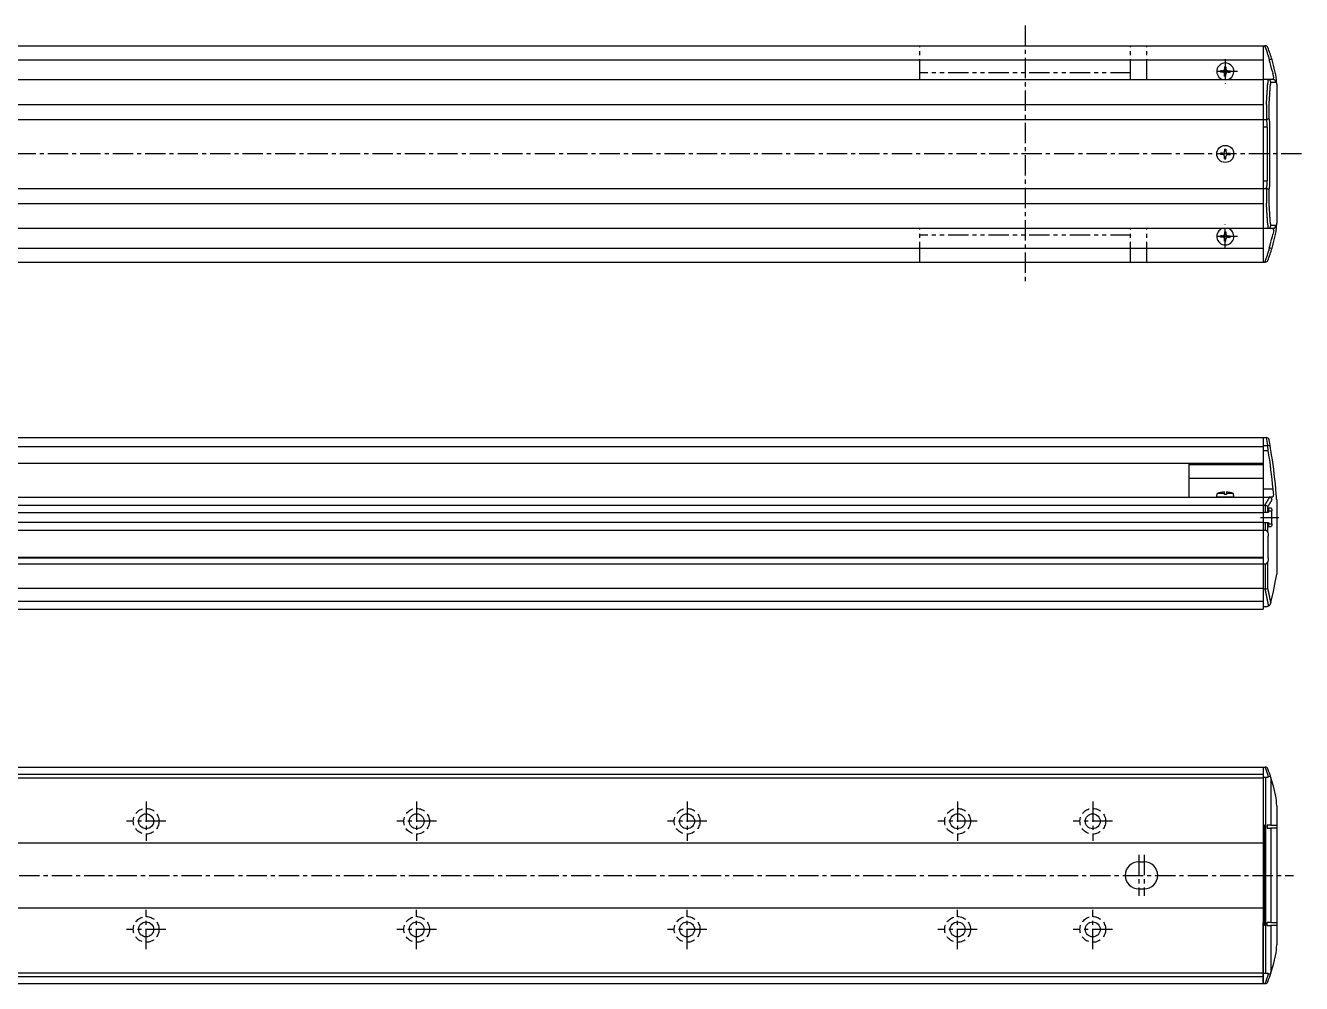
# Model space of a CAD drawing. Extents: x -241 to 703, y 92 to 503.
# Drawn here: x 230.8 to 702.6, y 148.9 to 503.1 of the extents above; entities that cross this region are included whole.
import ezdxf

# ---------------------------------------------------------------- set-up
doc = ezdxf.new("R2010")
doc.units = 0
for name, pattern in [('CENTER', [12, 7.5, -1.5, 1.5, -1.5]), ('CONTINOUS', [0]), ('DASHED', [4.5, 3, -1.5]), ('PHANTOM', [15, 7.5, -1.5, 1.5, -1.5, 1.5, -1.5])]:
    doc.linetypes.add(name, pattern=pattern)
doc.layers.get('0').update_dxf_attribs({"linetype": 'CONTINUOUS'})
doc.layers.add('CENTER', color=1, linetype='CENTER')

# ---------------------------------------------------------------- blocks, each defined once
blk = doc.blocks.new('DTL0004')
at = {"color": 0, "linetype": 'CONTINUOUS'}
for p, q in [((-3.15, 0), (-3.04, 1.3)), ((3.15, 0), (-3.15, 0)), ((-0.4, 1.3), (-3.04, 1.3)), ((-0.4, 1.89), (-0.4, 0.9)), ((0.4, 0.9), (-0.4, 0.9)), ((0.4, 1.89), (0.4, 0.9)), ((3.04, 1.3), (0.4, 1.3)), ((3.15, 0), (3.04, 1.3))]:
    blk.add_line(p, q, dxfattribs=at)
for start, end in [(92.8723, 112.3565), (67.6435, 87.1277)]:
    blk.add_arc((0, -6.08), 7.98, start, end, dxfattribs=at)
at = {"color": 0}
blk.add_point((0, 0), dxfattribs=at)
blk.add_point((0, 0), dxfattribs=at)

msp = doc.modelspace()

# ---------------------------------------------------------------- linework, layer by layer
at = {"color": 7, "linetype": 'CONTINOUS'}
for p, q in [((-67.56, 495.65), (688.44, 495.65)), ((688.44, 495.65), (688.44, 415.65)), ((688.44, 495.65), (689.03, 495.65)), ((689.22, 495.65), (689.03, 495.65)), ((189.44, 490.45), (688.44, 490.45)), ((672.69, 486.4), (672.69, 485.9)), ((673.44, 486.4), (672.69, 486.4)), ((674.19, 487.9), (674.19, 487.15)), ((674.19, 487.9), (674.69, 487.9)), ((674.69, 487.9), (674.69, 487.15)), ((675.44, 486.4), (676.19, 486.4)), ((676.19, 486.4), (676.19, 485.9)), ((690.83, 490.47), (690.69, 490.45)), ((691.83, 486.15), (692.04, 485.42)), ((693.02, 485.37), (692.81, 486.37)), ((-67.56, 483.15), (688.44, 483.15)), ((189.44, 483.15), (688.44, 483.15)), ((673.44, 485.9), (672.69, 485.9)), ((674.19, 484.4), (674.19, 485.15)), ((674.19, 484.4), (674.69, 484.4)), ((674.69, 484.4), (674.69, 485.15)), ((675.44, 485.9), (676.19, 485.9)), ((692.11, 483.15), (688.44, 483.15)), ((691.28, 482.15), (693.11, 482.15)), ((693.35, 483.26), (693.34, 483.28)), ((693.44, 481.3), (693.44, 430)), ((-67.56, 473.92), (688.44, 473.92)), ((689.62, 473.9), (689.63, 473.9)), ((689.63, 473.9), (689.63, 468.4)), ((690.62, 468.99), (690.62, 473.72)), ((-67.56, 468.38), (688.44, 468.38)), ((688.44, 468.4), (689.52, 468.4)), ((689.63, 468.4), (689.52, 468.4)), ((688.44, 465.65), (689.96, 465.65)), ((689.96, 465.65), (689.96, 445.65)), ((690.94, 445.65), (690.94, 465.65)), ((672.69, 455.9), (672.69, 455.4)), ((673.44, 455.9), (672.69, 455.9)), ((673.44, 455.4), (672.69, 455.4)), ((674.19, 457.4), (674.19, 456.65)), ((674.19, 457.4), (674.69, 457.4)), ((674.19, 453.9), (674.19, 454.65)), ((674.19, 453.9), (674.69, 453.9)), ((674.69, 457.4), (674.69, 456.65)), ((674.69, 453.9), (674.69, 454.65)), ((675.44, 455.9), (676.19, 455.9)), ((675.44, 455.4), (676.19, 455.4)), ((676.19, 455.9), (676.19, 455.4)), ((688.44, 445.65), (689.96, 445.65)), ((-67.56, 442.92), (688.44, 442.92)), ((688.44, 442.9), (689.52, 442.9)), ((689.52, 442.9), (689.63, 442.89)), ((689.63, 442.89), (689.63, 437.4)), ((690.62, 437.57), (690.62, 442.31)), ((-67.56, 437.38), (688.44, 437.38)), ((689.63, 437.4), (689.62, 437.4)), ((-67.56, 428.15), (688.44, 428.15)), ((189.44, 428.15), (688.44, 428.15)), ((672.69, 425.4), (672.69, 424.9)), ((673.44, 425.4), (672.69, 425.4)), ((673.44, 424.9), (672.69, 424.9)), ((674.19, 426.9), (674.19, 426.15)), ((674.19, 426.9), (674.69, 426.9)), ((674.69, 426.9), (674.69, 426.15)), ((675.44, 425.4), (676.19, 425.4)), ((675.44, 424.9), (676.19, 424.9)), ((676.19, 425.4), (676.19, 424.9)), ((688.44, 428.15), (692.11, 428.15)), ((693.11, 429.15), (691.28, 429.15)), ((691.83, 425.15), (692.04, 425.88)), ((692.81, 424.93), (693.02, 425.92)), ((693.34, 428.02), (693.35, 428.03)), ((189.44, 420.85), (688.44, 420.85)), ((674.19, 423.4), (674.19, 424.15)), ((674.19, 423.4), (674.69, 423.4)), ((674.69, 423.4), (674.69, 424.15)), ((690.83, 420.83), (690.69, 420.84)), ((-67.56, 415.65), (688.44, 415.65)), ((688.44, 415.65), (689.03, 415.65)), ((689.03, 415.65), (689.22, 415.65)), ((189.44, 350.76), (688.44, 350.76)), ((688.44, 350.76), (688.44, 288.26)), ((688.44, 350.76), (688.44, 341.26)), ((688.44, 350.76), (689.62, 350.76)), ((688.44, 350.76), (688.44, 341.26)), ((689.63, 350.76), (689.62, 350.76)), ((189.44, 347.4), (688.44, 347.4)), ((688.44, 347.87), (690.14, 347.87)), ((688.44, 345.99), (690.29, 345.99)), ((189.44, 341.26), (688.44, 341.26)), ((660.94, 341.26), (660.94, 328.76)), ((660.94, 340.79), (688.44, 340.79)), ((660.94, 335.8), (688.44, 335.8)), ((688.44, 331.76), (692.11, 331.76)), ((-67.56, 328.76), (688.44, 328.76)), ((-67.56, 325.76), (688.44, 325.76)), ((688.44, 328.76), (690.69, 328.76)), ((688.44, 328.76), (688.44, 287.26)), ((688.44, 325.76), (689.03, 325.76)), ((689.03, 325.76), (689.22, 325.74)), ((689.22, 325.74), (689.22, 323.16)), ((691.83, 328.76), (690.69, 328.76)), ((690.69, 328.76), (690.83, 328.75)), ((692.04, 328.85), (691.83, 328.76)), ((693.34, 329.08), (693.35, 329.06)), ((693.44, 327.76), (693.44, 300.26)), ((-67.56, 323.01), (688.44, 323.01)), ((688.44, 323.16), (690.41, 323.16)), ((690.16, 323.16), (690.16, 325.18)), ((691.36, 324.61), (690.41, 324.61)), ((690.41, 324.61), (690.41, 323.16)), ((690.41, 323.61), (691.67, 323.61)), ((691.67, 318.91), (691.67, 323.61)), ((-67.56, 319.51), (688.44, 319.51)), ((-67.56, 316.49), (688.44, 316.49)), ((688.44, 319.36), (690.41, 319.36)), ((688.44, 316.49), (689.22, 316.49)), ((689.22, 319.36), (689.22, 316.49)), ((690.16, 315.69), (690.16, 319.36)), ((690.41, 319.36), (690.41, 317.91)), ((690.41, 318.91), (691.67, 318.91)), ((690.41, 317.91), (691.36, 317.91)), ((690.3, 306.26), (690.3, 314.26)), ((-67.56, 306.56), (688.44, 306.56)), ((-67.56, 306.26), (688.44, 306.26)), ((-67.56, 304.02), (688.44, 304.02)), ((688.44, 304.02), (689.22, 304.02)), ((689.22, 304.02), (689.22, 294.76)), ((690.16, 295.03), (690.16, 304.82)), ((-67.56, 295.03), (688.44, 295.03)), ((688.44, 294.76), (689.17, 294.76)), ((689.22, 294.76), (689.17, 294.76)), ((-67.56, 290.26), (688.44, 290.26)), ((688.44, 288.26), (689.39, 288.26)), ((691.33, 289.79), (691.29, 289.65)), ((-67.56, 287.26), (688.44, 287.26)), ((-67.56, 228.86), (688.44, 228.86)), ((688.44, 228.86), (688.44, 148.86)), ((688.44, 228.86), (688.44, 206.42)), ((688.44, 228.86), (689.17, 228.86)), ((689.17, 228.86), (689.22, 228.86)), ((-67.56, 226.27), (688.44, 226.27)), ((-67.56, 224.86), (688.44, 224.86)), ((688.44, 225.11), (689.39, 225.11)), ((689.39, 152.62), (689.39, 225.11)), ((691.29, 225.07), (691.33, 224.95)), ((691.33, 224.95), (691.33, 207.36)), ((693.44, 214.52), (693.44, 163.21)), ((688.89, 207.36), (688.44, 207.36)), ((688.44, 206.42), (688.89, 206.41)), ((688.89, 207.36), (688.89, 170.36)), ((691.33, 207.36), (689.94, 207.36)), ((689.94, 207.36), (689.94, 206.36)), ((689.94, 206.36), (691.33, 206.36)), ((691.33, 207.36), (693.27, 207.36)), ((691.33, 206.36), (691.33, 171.36)), ((693.27, 206.36), (691.33, 206.36)), ((693.27, 207.36), (693.44, 207.31)), ((693.44, 206.3), (693.27, 206.36)), ((-67.56, 200.86), (688.44, 200.86)), ((642.44, 193.86), (644.44, 193.86)), ((642.44, 183.86), (644.44, 183.86)), ((-67.56, 176.86), (688.44, 176.86)), ((688.89, 171.32), (688.44, 171.31)), ((688.44, 148.86), (688.44, 171.31)), ((688.89, 170.36), (688.44, 170.36)), ((691.33, 171.36), (689.94, 171.36)), ((689.94, 170.36), (689.94, 171.36)), ((689.94, 170.36), (691.33, 170.36)), ((691.33, 171.36), (693.27, 171.36)), ((691.33, 170.36), (691.33, 152.78)), ((693.27, 170.36), (691.33, 170.36)), ((693.27, 171.36), (693.44, 171.43)), ((693.44, 170.42), (693.27, 170.36)), ((-67.56, 152.86), (688.44, 152.86)), ((-67.56, 151.46), (688.44, 151.46)), ((688.44, 152.62), (689.39, 152.62)), ((691.33, 152.78), (691.29, 152.66)), ((-67.56, 148.86), (688.44, 148.86)), ((688.44, 148.86), (689.17, 148.86)), ((689.22, 148.86), (689.17, 148.86))]:
    msp.add_line(p, q, dxfattribs=at)
at = {"color": 3, "linetype": 'PHANTOM'}
for p, q in [((561.44, 483.15), (561.44, 495.65)), ((639.44, 483.15), (639.44, 495.65)), ((645.44, 483.15), (645.44, 495.65)), ((639.44, 485.65), (561.44, 485.65)), ((561.44, 415.65), (561.44, 428.15)), ((639.44, 425.65), (561.44, 425.65)), ((639.44, 415.65), (639.44, 428.15)), ((645.44, 415.65), (645.44, 428.15))]:
    msp.add_line(p, q, dxfattribs=at)
at = {"color": 7, "linetype": 'CONTINOUS'}
for points in [[(691.73, 490.47), (691.72, 490.48), (691.71, 490.5), (691.6, 490.55), (691.41, 490.56), (691.14, 490.54), (690.83, 490.47)], [(692.34, 483.95), (692.25, 484.51), (692.04, 485.42)], [(692.34, 427.34), (692.25, 426.79), (692.04, 425.88)], [(691.73, 420.82), (691.72, 420.82), (691.71, 420.8), (691.6, 420.75), (691.41, 420.73), (691.14, 420.76), (690.83, 420.83)], [(690.29, 345.99), (690.26, 346.42), (690.21, 347.04), (690.16, 347.54), (690.14, 347.87)], [(692.04, 328.85), (692.25, 329.24), (692.34, 329.71)], [(691.36, 324.61), (691.37, 324.61), (691.47, 324.54), (691.56, 324.37), (691.63, 324.13), (691.66, 323.83), (691.67, 323.61)], [(691.67, 318.91), (691.67, 318.81), (691.64, 318.49), (691.58, 318.2), (691.49, 318), (691.38, 317.91), (691.36, 317.91)], [(690.16, 315.69), (690.24, 315.2), (690.3, 314.26)], [(690.3, 306.26), (690.28, 305.71), (690.16, 304.82)], [(691.33, 289.79), (692.25, 293.88), (693.02, 297.84)], [(691.29, 225.07), (691.24, 225.17), (691.1, 225.3), (690.84, 225.36), (690.45, 225.29)], [(693.02, 218.59), (692.25, 221.86), (691.33, 224.95)], [(691.33, 152.78), (692.25, 155.87), (693.02, 159.14)], [(690.45, 152.44), (690.66, 152.38), (690.96, 152.38), (691.19, 152.49), (691.29, 152.66)]]:
    msp.add_lwpolyline(points, dxfattribs=at)
for points in [[(689.62, 473.9, 0), (689.63, 473.96, 0), (689.63, 474.02, 0), (689.63, 474.08, 0), (689.64, 474.15, 0), (689.64, 474.21, 0), (689.65, 474.27, 0), (689.65, 474.33, 0), (689.66, 474.39, 0), (689.66, 474.46, 0), (689.66, 474.52, 0), (689.67, 474.58, 0), (689.67, 474.64, 0), (689.68, 474.7, 0), (689.68, 474.76, 0), (689.68, 474.83, 0), (689.69, 474.89, 0), (689.69, 474.95, 0), (689.7, 475.01, 0), (689.7, 475.07, 0), (689.71, 475.14, 0), (689.71, 475.2, 0), (689.71, 475.26, 0), (689.72, 475.32, 0), (689.72, 475.38, 0), (689.73, 475.45, 0), (689.73, 475.51, 0), (689.74, 475.57, 0), (689.74, 475.63, 0), (689.74, 475.69, 0), (689.75, 475.76, 0), (689.75, 475.82, 0), (689.75, 475.88, 0), (689.76, 475.94, 0), (689.76, 476, 0), (689.77, 476.07, 0), (689.77, 476.13, 0), (689.77, 476.19, 0), (689.78, 476.25, 0), (689.78, 476.31, 0), (689.79, 476.38, 0), (689.79, 476.44, 0), (689.8, 476.5, 0), (689.8, 476.56, 0), (689.8, 476.62, 0), (689.81, 476.68, 0), (689.81, 476.75, 0), (689.82, 476.81, 0), (689.82, 476.87, 0), (689.82, 476.93, 0), (689.83, 477, 0), (689.83, 477.06, 0), (689.84, 477.12, 0), (689.84, 477.18, 0), (689.84, 477.24, 0), (689.85, 477.31, 0), (689.85, 477.37, 0), (689.86, 477.43, 0), (689.86, 477.49, 0), (689.86, 477.55, 0), (689.87, 477.62, 0), (689.87, 477.68, 0), (689.88, 477.74, 0), (689.88, 477.8, 0), (689.88, 477.86, 0), (689.89, 477.93, 0), (689.89, 477.99, 0), (689.9, 478.05, 0), (689.9, 478.11, 0), (689.9, 478.17, 0), (689.91, 478.24, 0), (689.91, 478.3, 0), (689.92, 478.36, 0), (689.92, 478.42, 0), (689.92, 478.48, 0), (689.93, 478.54, 0), (689.93, 478.61, 0), (689.94, 478.67, 0), (689.94, 478.73, 0), (689.94, 478.79, 0), (689.95, 478.85, 0), (689.95, 478.92, 0), (689.96, 478.98, 0), (689.96, 479.04, 0), (689.96, 479.1, 0), (689.97, 479.17, 0), (689.97, 479.23, 0), (689.98, 479.29, 0), (689.98, 479.35, 0), (689.98, 479.41, 0), (689.99, 479.48, 0), (689.99, 479.54, 0), (690, 479.6, 0), (690, 479.66, 0), (690, 479.72, 0), (690.01, 479.79, 0), (690.01, 479.85, 0), (690.01, 479.91, 0), (690.02, 479.97, 0), (690.02, 480.03, 0), (690.03, 480.1, 0), (690.03, 480.16, 0), (690.03, 480.22, 0), (690.04, 480.28, 0), (690.04, 480.34, 0), (690.05, 480.4, 0), (690.05, 480.47, 0), (690.05, 480.53, 0), (690.06, 480.59, 0), (690.06, 480.65, 0), (690.07, 480.72, 0), (690.07, 480.78, 0), (690.07, 480.84, 0), (690.08, 480.9, 0), (690.08, 480.96, 0), (690.09, 481.03, 0), (690.09, 481.09, 0), (690.09, 481.15, 0), (690.1, 481.21, 0), (690.1, 481.27, 0), (690.1, 481.34, 0), (690.11, 481.4, 0), (690.11, 481.46, 0), (690.12, 481.52, 0), (690.12, 481.58, 0), (690.12, 481.65, 0), (690.13, 481.71, 0), (690.13, 481.77, 0), (690.13, 481.83, 0)], [(690.62, 473.72, 0), (690.62, 473.78, 0), (690.63, 473.84, 0), (690.63, 473.9, 0), (690.63, 473.96, 0), (690.64, 474.02, 0), (690.64, 474.09, 0), (690.65, 474.15, 0), (690.65, 474.21, 0), (690.65, 474.27, 0), (690.66, 474.33, 0), (690.66, 474.39, 0), (690.67, 474.45, 0), (690.67, 474.51, 0), (690.67, 474.57, 0), (690.68, 474.63, 0), (690.68, 474.69, 0), (690.69, 474.75, 0), (690.69, 474.81, 0), (690.7, 474.87, 0), (690.7, 474.93, 0), (690.7, 475, 0), (690.71, 475.06, 0), (690.71, 475.12, 0), (690.72, 475.18, 0), (690.72, 475.24, 0), (690.72, 475.3, 0), (690.73, 475.36, 0), (690.73, 475.42, 0), (690.74, 475.48, 0), (690.74, 475.54, 0), (690.74, 475.6, 0), (690.75, 475.66, 0), (690.75, 475.72, 0), (690.75, 475.78, 0), (690.76, 475.84, 0), (690.76, 475.9, 0), (690.77, 475.97, 0), (690.77, 476.03, 0), (690.77, 476.09, 0), (690.78, 476.15, 0), (690.78, 476.21, 0), (690.79, 476.27, 0), (690.79, 476.33, 0), (690.79, 476.39, 0), (690.8, 476.45, 0), (690.8, 476.51, 0), (690.81, 476.57, 0), (690.81, 476.63, 0), (690.82, 476.69, 0), (690.82, 476.75, 0), (690.82, 476.81, 0), (690.83, 476.88, 0), (690.83, 476.94, 0), (690.84, 477, 0), (690.84, 477.06, 0), (690.84, 477.12, 0), (690.85, 477.18, 0), (690.85, 477.24, 0), (690.85, 477.3, 0), (690.86, 477.36, 0), (690.86, 477.42, 0), (690.87, 477.48, 0), (690.87, 477.54, 0), (690.87, 477.6, 0), (690.88, 477.66, 0), (690.88, 477.73, 0), (690.89, 477.79, 0), (690.89, 477.85, 0), (690.89, 477.91, 0), (690.9, 477.97, 0), (690.9, 478.03, 0), (690.91, 478.09, 0), (690.91, 478.15, 0), (690.91, 478.21, 0), (690.92, 478.27, 0), (690.92, 478.33, 0), (690.92, 478.39, 0), (690.93, 478.45, 0), (690.93, 478.51, 0), (690.94, 478.57, 0), (690.94, 478.64, 0), (690.95, 478.7, 0), (690.95, 478.76, 0), (690.95, 478.82, 0), (690.96, 478.88, 0), (690.96, 478.94, 0), (690.96, 479, 0), (690.97, 479.06, 0), (690.97, 479.12, 0), (690.98, 479.18, 0), (690.98, 479.24, 0), (690.98, 479.3, 0), (690.99, 479.36, 0), (690.99, 479.42, 0), (691, 479.49, 0), (691, 479.55, 0), (691, 479.61, 0), (691.01, 479.67, 0), (691.01, 479.73, 0), (691.01, 479.79, 0), (691.02, 479.85, 0), (691.02, 479.91, 0), (691.03, 479.97, 0), (691.03, 480.03, 0), (691.03, 480.09, 0), (691.04, 480.15, 0), (691.04, 480.21, 0), (691.04, 480.27, 0), (691.05, 480.34, 0), (691.05, 480.4, 0), (691.06, 480.46, 0), (691.06, 480.52, 0), (691.06, 480.58, 0), (691.07, 480.64, 0), (691.07, 480.7, 0), (691.08, 480.76, 0), (691.08, 480.82, 0), (691.08, 480.88, 0), (691.09, 480.94, 0), (691.09, 481, 0), (691.1, 481.06, 0), (691.1, 481.13, 0), (691.1, 481.19, 0), (691.11, 481.25, 0), (691.11, 481.31, 0), (691.11, 481.37, 0), (691.12, 481.43, 0), (691.12, 481.49, 0)], [(690.13, 429.46, 0), (690.13, 429.53, 0), (690.13, 429.59, 0), (690.12, 429.65, 0), (690.12, 429.71, 0), (690.12, 429.77, 0), (690.11, 429.84, 0), (690.11, 429.9, 0), (690.1, 429.96, 0), (690.1, 430.02, 0), (690.1, 430.08, 0), (690.09, 430.15, 0), (690.09, 430.21, 0), (690.09, 430.27, 0), (690.08, 430.33, 0), (690.08, 430.39, 0), (690.07, 430.46, 0), (690.07, 430.52, 0), (690.07, 430.58, 0), (690.06, 430.64, 0), (690.06, 430.7, 0), (690.05, 430.77, 0), (690.05, 430.83, 0), (690.05, 430.89, 0), (690.04, 430.95, 0), (690.04, 431.02, 0), (690.03, 431.08, 0), (690.03, 431.14, 0), (690.03, 431.2, 0), (690.02, 431.26, 0), (690.02, 431.33, 0), (690.01, 431.39, 0), (690.01, 431.45, 0), (690.01, 431.51, 0), (690, 431.57, 0), (690, 431.64, 0), (690, 431.7, 0), (689.99, 431.76, 0), (689.99, 431.82, 0), (689.98, 431.88, 0), (689.98, 431.95, 0), (689.98, 432.01, 0), (689.97, 432.07, 0), (689.97, 432.13, 0), (689.96, 432.19, 0), (689.96, 432.26, 0), (689.96, 432.32, 0), (689.95, 432.38, 0), (689.95, 432.44, 0), (689.94, 432.5, 0), (689.94, 432.57, 0), (689.94, 432.63, 0), (689.93, 432.69, 0), (689.93, 432.75, 0), (689.92, 432.81, 0), (689.92, 432.88, 0), (689.92, 432.94, 0), (689.91, 433, 0), (689.91, 433.06, 0), (689.9, 433.12, 0), (689.9, 433.19, 0), (689.9, 433.25, 0), (689.89, 433.31, 0), (689.89, 433.37, 0), (689.88, 433.43, 0), (689.88, 433.5, 0), (689.88, 433.56, 0), (689.87, 433.62, 0), (689.87, 433.68, 0), (689.86, 433.74, 0), (689.86, 433.81, 0), (689.86, 433.87, 0), (689.85, 433.93, 0), (689.85, 433.99, 0), (689.84, 434.05, 0), (689.84, 434.12, 0), (689.84, 434.18, 0), (689.83, 434.24, 0), (689.83, 434.3, 0), (689.82, 434.36, 0), (689.82, 434.43, 0), (689.82, 434.49, 0), (689.81, 434.55, 0), (689.81, 434.61, 0), (689.8, 434.67, 0), (689.8, 434.74, 0), (689.8, 434.8, 0), (689.79, 434.86, 0), (689.79, 434.92, 0), (689.78, 434.98, 0), (689.78, 435.05, 0), (689.77, 435.11, 0), (689.77, 435.17, 0), (689.77, 435.23, 0), (689.76, 435.29, 0), (689.76, 435.36, 0), (689.75, 435.42, 0), (689.75, 435.48, 0), (689.75, 435.54, 0), (689.74, 435.6, 0), (689.74, 435.67, 0), (689.74, 435.73, 0), (689.73, 435.79, 0), (689.73, 435.85, 0), (689.72, 435.91, 0), (689.72, 435.97, 0), (689.71, 436.04, 0), (689.71, 436.1, 0), (689.71, 436.16, 0), (689.7, 436.22, 0), (689.7, 436.28, 0), (689.69, 436.35, 0), (689.69, 436.41, 0), (689.68, 436.47, 0), (689.68, 436.53, 0), (689.68, 436.59, 0), (689.67, 436.66, 0), (689.67, 436.72, 0), (689.66, 436.78, 0), (689.66, 436.84, 0), (689.66, 436.9, 0), (689.65, 436.96, 0), (689.65, 437.03, 0), (689.64, 437.09, 0), (689.64, 437.15, 0), (689.63, 437.21, 0), (689.63, 437.27, 0), (689.63, 437.34, 0), (689.62, 437.4, 0)], [(691.12, 429.81, 0), (691.12, 429.87, 0), (691.11, 429.93, 0), (691.11, 429.99, 0), (691.11, 430.05, 0), (691.1, 430.11, 0), (691.1, 430.17, 0), (691.1, 430.23, 0), (691.09, 430.29, 0), (691.09, 430.35, 0), (691.08, 430.41, 0), (691.08, 430.48, 0), (691.08, 430.54, 0), (691.07, 430.6, 0), (691.07, 430.66, 0), (691.06, 430.72, 0), (691.06, 430.78, 0), (691.06, 430.84, 0), (691.05, 430.9, 0), (691.05, 430.96, 0), (691.04, 431.02, 0), (691.04, 431.08, 0), (691.04, 431.14, 0), (691.03, 431.2, 0), (691.03, 431.26, 0), (691.03, 431.32, 0), (691.02, 431.39, 0), (691.02, 431.45, 0), (691.01, 431.51, 0), (691.01, 431.57, 0), (691.01, 431.63, 0), (691, 431.69, 0), (691, 431.75, 0), (691, 431.81, 0), (690.99, 431.87, 0), (690.99, 431.93, 0), (690.98, 431.99, 0), (690.98, 432.05, 0), (690.98, 432.12, 0), (690.97, 432.18, 0), (690.97, 432.24, 0), (690.96, 432.3, 0), (690.96, 432.36, 0), (690.96, 432.42, 0), (690.95, 432.48, 0), (690.95, 432.54, 0), (690.95, 432.6, 0), (690.94, 432.66, 0), (690.94, 432.72, 0), (690.93, 432.78, 0), (690.93, 432.84, 0), (690.92, 432.9, 0), (690.92, 432.96, 0), (690.92, 433.02, 0), (690.91, 433.09, 0), (690.91, 433.15, 0), (690.91, 433.21, 0), (690.9, 433.27, 0), (690.9, 433.33, 0), (690.89, 433.39, 0), (690.89, 433.45, 0), (690.89, 433.51, 0), (690.88, 433.57, 0), (690.88, 433.63, 0), (690.87, 433.69, 0), (690.87, 433.75, 0), (690.87, 433.81, 0), (690.86, 433.88, 0), (690.86, 433.94, 0), (690.85, 434, 0), (690.85, 434.06, 0), (690.85, 434.12, 0), (690.84, 434.18, 0), (690.84, 434.24, 0), (690.84, 434.3, 0), (690.83, 434.36, 0), (690.83, 434.42, 0), (690.82, 434.48, 0), (690.82, 434.54, 0), (690.82, 434.6, 0), (690.81, 434.66, 0), (690.81, 434.73, 0), (690.8, 434.79, 0), (690.8, 434.85, 0), (690.79, 434.91, 0), (690.79, 434.97, 0), (690.79, 435.03, 0), (690.78, 435.09, 0), (690.78, 435.15, 0), (690.77, 435.21, 0), (690.77, 435.27, 0), (690.77, 435.33, 0), (690.76, 435.39, 0), (690.76, 435.45, 0), (690.75, 435.51, 0), (690.75, 435.57, 0), (690.75, 435.63, 0), (690.74, 435.69, 0), (690.74, 435.76, 0), (690.74, 435.82, 0), (690.73, 435.88, 0), (690.73, 435.94, 0), (690.72, 436, 0), (690.72, 436.06, 0), (690.72, 436.12, 0), (690.71, 436.18, 0), (690.71, 436.24, 0), (690.7, 436.3, 0), (690.7, 436.36, 0), (690.7, 436.42, 0), (690.69, 436.48, 0), (690.69, 436.54, 0), (690.68, 436.61, 0), (690.68, 436.66, 0), (690.67, 436.73, 0), (690.67, 436.79, 0), (690.67, 436.85, 0), (690.66, 436.91, 0), (690.66, 436.97, 0), (690.65, 437.03, 0), (690.65, 437.09, 0), (690.65, 437.15, 0), (690.64, 437.21, 0), (690.64, 437.27, 0), (690.63, 437.33, 0), (690.63, 437.39, 0), (690.63, 437.45, 0), (690.62, 437.51, 0), (690.62, 437.57, 0)], [(689.03, 325.76, 0), (689.04, 325.78, 0), (689.06, 325.8, 0), (689.07, 325.83, 0), (689.09, 325.85, 0), (689.11, 325.87, 0), (689.12, 325.89, 0), (689.14, 325.92, 0), (689.15, 325.94, 0), (689.17, 325.96, 0), (689.18, 325.99, 0), (689.2, 326.01, 0), (689.22, 326.03, 0), (689.23, 326.06, 0), (689.25, 326.08, 0), (689.26, 326.1, 0), (689.28, 326.13, 0), (689.29, 326.15, 0), (689.31, 326.17, 0), (689.33, 326.19, 0), (689.34, 326.22, 0), (689.36, 326.24, 0), (689.37, 326.26, 0), (689.39, 326.29, 0), (689.4, 326.31, 0), (689.42, 326.33, 0), (689.43, 326.36, 0), (689.45, 326.38, 0), (689.46, 326.4, 0), (689.48, 326.43, 0), (689.49, 326.45, 0), (689.51, 326.47, 0), (689.52, 326.5, 0), (689.54, 326.52, 0), (689.55, 326.54, 0), (689.57, 326.56, 0), (689.58, 326.59, 0), (689.6, 326.61, 0), (689.61, 326.63, 0), (689.63, 326.66, 0), (689.64, 326.68, 0), (689.66, 326.7, 0), (689.67, 326.73, 0), (689.69, 326.75, 0), (689.7, 326.77, 0), (689.72, 326.8, 0), (689.73, 326.82, 0), (689.75, 326.84, 0), (689.76, 326.87, 0), (689.77, 326.89, 0), (689.79, 326.91, 0), (689.8, 326.94, 0), (689.82, 326.96, 0), (689.83, 326.98, 0), (689.85, 327.01, 0), (689.86, 327.03, 0), (689.88, 327.05, 0), (689.89, 327.08, 0), (689.9, 327.1, 0), (689.92, 327.12, 0), (689.93, 327.15, 0), (689.95, 327.17, 0), (689.96, 327.19, 0), (689.98, 327.22, 0), (689.99, 327.24, 0), (690, 327.26, 0), (690.02, 327.29, 0), (690.03, 327.31, 0), (690.05, 327.33, 0), (690.06, 327.36, 0), (690.07, 327.38, 0), (690.09, 327.4, 0), (690.1, 327.43, 0), (690.12, 327.45, 0), (690.13, 327.47, 0), (690.14, 327.5, 0), (690.16, 327.52, 0), (690.17, 327.54, 0), (690.18, 327.57, 0), (690.2, 327.59, 0), (690.21, 327.62, 0), (690.23, 327.64, 0), (690.24, 327.66, 0), (690.25, 327.69, 0), (690.27, 327.71, 0), (690.28, 327.73, 0), (690.29, 327.76, 0), (690.31, 327.78, 0), (690.32, 327.8, 0), (690.33, 327.83, 0), (690.35, 327.85, 0), (690.36, 327.87, 0), (690.37, 327.9, 0), (690.39, 327.92, 0), (690.4, 327.94, 0), (690.41, 327.97, 0), (690.43, 327.99, 0), (690.44, 328.01, 0), (690.45, 328.04, 0), (690.47, 328.06, 0), (690.48, 328.08, 0), (690.49, 328.11, 0), (690.5, 328.13, 0), (690.52, 328.16, 0), (690.53, 328.18, 0), (690.54, 328.2, 0), (690.56, 328.23, 0), (690.57, 328.25, 0), (690.58, 328.27, 0), (690.6, 328.3, 0), (690.61, 328.32, 0), (690.62, 328.35, 0), (690.63, 328.37, 0), (690.65, 328.39, 0), (690.66, 328.42, 0), (690.67, 328.44, 0), (690.68, 328.46, 0), (690.7, 328.49, 0), (690.71, 328.51, 0), (690.72, 328.53, 0), (690.73, 328.56, 0), (690.75, 328.58, 0), (690.76, 328.61, 0), (690.77, 328.63, 0), (690.78, 328.65, 0), (690.8, 328.68, 0), (690.81, 328.7, 0), (690.82, 328.72, 0), (690.83, 328.75, 0)], [(690.16, 325.18, 0), (690.17, 325.2, 0), (690.18, 325.22, 0), (690.2, 325.24, 0), (690.21, 325.26, 0), (690.22, 325.28, 0), (690.24, 325.3, 0), (690.25, 325.32, 0), (690.26, 325.34, 0), (690.28, 325.36, 0), (690.29, 325.38, 0), (690.3, 325.4, 0), (690.32, 325.42, 0), (690.33, 325.44, 0), (690.35, 325.46, 0), (690.36, 325.48, 0), (690.37, 325.5, 0), (690.38, 325.52, 0), (690.4, 325.54, 0), (690.41, 325.56, 0), (690.42, 325.58, 0), (690.44, 325.6, 0), (690.45, 325.62, 0), (690.46, 325.64, 0), (690.48, 325.66, 0), (690.49, 325.68, 0), (690.5, 325.7, 0), (690.52, 325.72, 0), (690.53, 325.74, 0), (690.54, 325.76, 0), (690.56, 325.78, 0), (690.57, 325.8, 0), (690.58, 325.82, 0), (690.6, 325.84, 0), (690.61, 325.86, 0), (690.62, 325.88, 0), (690.63, 325.9, 0), (690.65, 325.92, 0), (690.66, 325.94, 0), (690.67, 325.96, 0), (690.68, 325.98, 0), (690.7, 326, 0), (690.71, 326.02, 0), (690.72, 326.04, 0), (690.74, 326.06, 0), (690.75, 326.08, 0), (690.76, 326.1, 0), (690.77, 326.12, 0), (690.79, 326.14, 0), (690.8, 326.16, 0), (690.81, 326.18, 0), (690.83, 326.2, 0), (690.84, 326.22, 0), (690.85, 326.24, 0), (690.86, 326.26, 0), (690.88, 326.28, 0), (690.89, 326.3, 0), (690.9, 326.32, 0), (690.91, 326.34, 0), (690.92, 326.36, 0), (690.94, 326.38, 0), (690.95, 326.4, 0), (690.96, 326.42, 0), (690.97, 326.44, 0), (690.99, 326.46, 0), (691, 326.48, 0), (691.01, 326.5, 0), (691.02, 326.52, 0), (691.03, 326.54, 0), (691.05, 326.56, 0), (691.06, 326.58, 0), (691.07, 326.6, 0), (691.08, 326.62, 0), (691.1, 326.64, 0), (691.11, 326.66, 0), (691.12, 326.68, 0), (691.13, 326.7, 0), (691.14, 326.72, 0), (691.16, 326.74, 0), (691.17, 326.76, 0), (691.18, 326.78, 0), (691.19, 326.8, 0), (691.2, 326.82, 0), (691.22, 326.84, 0), (691.23, 326.86, 0), (691.24, 326.88, 0), (691.25, 326.9, 0), (691.26, 326.92, 0), (691.27, 326.94, 0), (691.29, 326.96, 0), (691.3, 326.99, 0), (691.31, 327, 0), (691.32, 327.03, 0), (691.33, 327.05, 0), (691.34, 327.07, 0), (691.36, 327.09, 0), (691.37, 327.11, 0), (691.38, 327.13, 0), (691.39, 327.15, 0), (691.4, 327.17, 0), (691.41, 327.19, 0), (691.42, 327.21, 0), (691.44, 327.23, 0), (691.45, 327.25, 0), (691.46, 327.27, 0), (691.47, 327.29, 0), (691.48, 327.31, 0), (691.49, 327.33, 0), (691.5, 327.35, 0), (691.52, 327.37, 0), (691.53, 327.39, 0), (691.54, 327.41, 0), (691.55, 327.43, 0), (691.56, 327.45, 0), (691.57, 327.47, 0), (691.58, 327.49, 0), (691.59, 327.51, 0), (691.61, 327.53, 0), (691.62, 327.55, 0), (691.63, 327.57, 0), (691.64, 327.59, 0), (691.65, 327.62, 0), (691.66, 327.63, 0), (691.67, 327.66, 0), (691.68, 327.68, 0), (691.69, 327.7, 0), (691.7, 327.72, 0), (691.72, 327.74, 0), (691.73, 327.76, 0)], [(690.45, 288.56, 0), (690.44, 288.61, 0), (690.43, 288.66, 0), (690.42, 288.71, 0), (690.41, 288.76, 0), (690.4, 288.81, 0), (690.39, 288.86, 0), (690.39, 288.91, 0), (690.38, 288.95, 0), (690.37, 289, 0), (690.36, 289.05, 0), (690.35, 289.1, 0), (690.34, 289.15, 0), (690.33, 289.2, 0), (690.32, 289.25, 0), (690.31, 289.3, 0), (690.3, 289.35, 0), (690.29, 289.39, 0), (690.28, 289.44, 0), (690.27, 289.49, 0), (690.26, 289.54, 0), (690.26, 289.59, 0), (690.25, 289.64, 0), (690.24, 289.69, 0), (690.23, 289.74, 0), (690.22, 289.79, 0), (690.21, 289.83, 0), (690.2, 289.88, 0), (690.19, 289.93, 0), (690.18, 289.98, 0), (690.17, 290.03, 0), (690.16, 290.08, 0), (690.15, 290.13, 0), (690.14, 290.17, 0), (690.13, 290.22, 0), (690.12, 290.27, 0), (690.11, 290.32, 0), (690.1, 290.37, 0), (690.09, 290.42, 0), (690.09, 290.47, 0), (690.08, 290.51, 0), (690.07, 290.56, 0), (690.06, 290.61, 0), (690.05, 290.66, 0), (690.04, 290.71, 0), (690.03, 290.76, 0), (690.02, 290.81, 0), (690.01, 290.86, 0), (690, 290.9, 0), (689.99, 290.95, 0), (689.98, 291, 0), (689.97, 291.05, 0), (689.96, 291.1, 0), (689.95, 291.15, 0), (689.94, 291.19, 0), (689.93, 291.24, 0), (689.92, 291.29, 0), (689.91, 291.34, 0), (689.9, 291.39, 0), (689.89, 291.44, 0), (689.88, 291.49, 0), (689.87, 291.53, 0), (689.86, 291.58, 0), (689.85, 291.63, 0), (689.84, 291.68, 0), (689.83, 291.73, 0), (689.82, 291.77, 0), (689.81, 291.82, 0), (689.8, 291.87, 0), (689.79, 291.92, 0), (689.78, 291.97, 0), (689.77, 292.02, 0), (689.76, 292.06, 0), (689.75, 292.11, 0), (689.74, 292.16, 0), (689.73, 292.21, 0), (689.72, 292.26, 0), (689.71, 292.31, 0), (689.7, 292.36, 0), (689.69, 292.4, 0), (689.68, 292.45, 0), (689.67, 292.5, 0), (689.66, 292.55, 0), (689.65, 292.6, 0), (689.64, 292.64, 0), (689.63, 292.69, 0), (689.62, 292.74, 0), (689.61, 292.79, 0), (689.6, 292.84, 0), (689.59, 292.89, 0), (689.58, 292.93, 0), (689.57, 292.98, 0), (689.55, 293.03, 0), (689.54, 293.08, 0), (689.53, 293.13, 0), (689.52, 293.18, 0), (689.51, 293.22, 0), (689.5, 293.27, 0), (689.49, 293.32, 0), (689.48, 293.37, 0), (689.47, 293.42, 0), (689.46, 293.46, 0), (689.45, 293.51, 0), (689.44, 293.56, 0), (689.43, 293.61, 0), (689.42, 293.65, 0), (689.41, 293.7, 0), (689.4, 293.75, 0), (689.39, 293.8, 0), (689.38, 293.85, 0), (689.37, 293.89, 0), (689.36, 293.94, 0), (689.34, 293.99, 0), (689.33, 294.04, 0), (689.32, 294.09, 0), (689.31, 294.13, 0), (689.3, 294.18, 0), (689.29, 294.23, 0), (689.28, 294.28, 0), (689.27, 294.33, 0), (689.26, 294.38, 0), (689.25, 294.42, 0), (689.24, 294.47, 0), (689.23, 294.52, 0), (689.22, 294.57, 0), (689.2, 294.61, 0), (689.19, 294.66, 0), (689.18, 294.71, 0), (689.17, 294.76, 0)], [(691.29, 289.65, 0), (691.28, 289.69, 0), (691.27, 289.73, 0), (691.27, 289.77, 0), (691.26, 289.82, 0), (691.25, 289.86, 0), (691.24, 289.9, 0), (691.23, 289.94, 0), (691.23, 289.99, 0), (691.22, 290.03, 0), (691.21, 290.07, 0), (691.2, 290.11, 0), (691.19, 290.16, 0), (691.18, 290.2, 0), (691.17, 290.24, 0), (691.17, 290.28, 0), (691.16, 290.33, 0), (691.15, 290.37, 0), (691.14, 290.41, 0), (691.13, 290.45, 0), (691.12, 290.5, 0), (691.12, 290.54, 0), (691.11, 290.58, 0), (691.1, 290.62, 0), (691.09, 290.66, 0), (691.08, 290.71, 0), (691.07, 290.75, 0), (691.07, 290.79, 0), (691.06, 290.83, 0), (691.05, 290.88, 0), (691.04, 290.92, 0), (691.03, 290.96, 0), (691.02, 291, 0), (691.01, 291.05, 0), (691.01, 291.09, 0), (691, 291.13, 0), (690.99, 291.17, 0), (690.98, 291.21, 0), (690.97, 291.26, 0), (690.96, 291.3, 0), (690.96, 291.34, 0), (690.95, 291.38, 0), (690.94, 291.42, 0), (690.93, 291.47, 0), (690.92, 291.51, 0), (690.91, 291.55, 0), (690.9, 291.59, 0), (690.89, 291.63, 0), (690.89, 291.68, 0), (690.88, 291.72, 0), (690.87, 291.76, 0), (690.86, 291.8, 0), (690.85, 291.85, 0), (690.84, 291.89, 0), (690.83, 291.93, 0), (690.82, 291.97, 0), (690.82, 292.01, 0), (690.81, 292.06, 0), (690.8, 292.1, 0), (690.79, 292.14, 0), (690.78, 292.18, 0), (690.77, 292.22, 0), (690.76, 292.27, 0), (690.75, 292.31, 0), (690.74, 292.35, 0), (690.74, 292.39, 0), (690.73, 292.43, 0), (690.72, 292.48, 0), (690.71, 292.52, 0), (690.7, 292.56, 0), (690.69, 292.6, 0), (690.68, 292.64, 0), (690.67, 292.69, 0), (690.66, 292.73, 0), (690.66, 292.77, 0), (690.65, 292.81, 0), (690.64, 292.85, 0), (690.63, 292.9, 0), (690.62, 292.94, 0), (690.61, 292.98, 0), (690.6, 293.02, 0), (690.59, 293.06, 0), (690.58, 293.11, 0), (690.58, 293.15, 0), (690.57, 293.19, 0), (690.56, 293.23, 0), (690.55, 293.27, 0), (690.54, 293.31, 0), (690.53, 293.36, 0), (690.52, 293.4, 0), (690.51, 293.44, 0), (690.5, 293.48, 0), (690.49, 293.52, 0), (690.48, 293.57, 0), (690.47, 293.61, 0), (690.47, 293.65, 0), (690.46, 293.69, 0), (690.45, 293.73, 0), (690.44, 293.77, 0), (690.43, 293.82, 0), (690.42, 293.86, 0), (690.41, 293.9, 0), (690.4, 293.94, 0), (690.39, 293.98, 0), (690.38, 294.03, 0), (690.37, 294.07, 0), (690.36, 294.11, 0), (690.35, 294.15, 0), (690.35, 294.19, 0), (690.34, 294.23, 0), (690.33, 294.28, 0), (690.32, 294.32, 0), (690.31, 294.36, 0), (690.3, 294.4, 0), (690.29, 294.44, 0), (690.28, 294.48, 0), (690.27, 294.53, 0), (690.26, 294.57, 0), (690.25, 294.61, 0), (690.24, 294.65, 0), (690.23, 294.69, 0), (690.22, 294.73, 0), (690.21, 294.78, 0), (690.2, 294.82, 0), (690.19, 294.86, 0), (690.18, 294.9, 0), (690.17, 294.94, 0), (690.16, 294.98, 0), (690.16, 295.02, 0)], [(689.39, 225.11, 0), (689.39, 225.11, 0), (689.4, 225.11, 0), (689.41, 225.11, 0), (689.42, 225.11, 0), (689.43, 225.11, 0), (689.44, 225.11, 0), (689.45, 225.11, 0), (689.46, 225.11, 0), (689.46, 225.11, 0), (689.47, 225.11, 0), (689.48, 225.11, 0), (689.49, 225.11, 0), (689.5, 225.11, 0), (689.51, 225.11, 0), (689.52, 225.11, 0), (689.53, 225.12, 0), (689.53, 225.12, 0), (689.54, 225.12, 0), (689.55, 225.12, 0), (689.56, 225.12, 0), (689.57, 225.12, 0), (689.58, 225.12, 0), (689.59, 225.12, 0), (689.6, 225.12, 0), (689.6, 225.12, 0), (689.61, 225.12, 0), (689.62, 225.12, 0), (689.63, 225.12, 0), (689.64, 225.12, 0), (689.65, 225.12, 0), (689.66, 225.12, 0), (689.66, 225.12, 0), (689.67, 225.12, 0), (689.68, 225.12, 0), (689.69, 225.13, 0), (689.7, 225.13, 0), (689.71, 225.13, 0), (689.72, 225.13, 0), (689.73, 225.13, 0), (689.73, 225.13, 0), (689.74, 225.13, 0), (689.75, 225.13, 0), (689.76, 225.13, 0), (689.77, 225.13, 0), (689.78, 225.13, 0), (689.79, 225.13, 0), (689.79, 225.14, 0), (689.8, 225.14, 0), (689.81, 225.14, 0), (689.82, 225.14, 0), (689.83, 225.14, 0), (689.84, 225.14, 0), (689.85, 225.14, 0), (689.86, 225.14, 0), (689.86, 225.15, 0), (689.87, 225.15, 0), (689.88, 225.15, 0), (689.89, 225.15, 0), (689.9, 225.15, 0), (689.91, 225.15, 0), (689.91, 225.15, 0), (689.92, 225.15, 0), (689.93, 225.16, 0), (689.94, 225.16, 0), (689.95, 225.16, 0), (689.96, 225.16, 0), (689.97, 225.16, 0), (689.97, 225.16, 0), (689.98, 225.16, 0), (689.99, 225.17, 0), (690, 225.17, 0), (690.01, 225.17, 0), (690.01, 225.17, 0), (690.02, 225.17, 0), (690.03, 225.17, 0), (690.04, 225.18, 0), (690.05, 225.18, 0), (690.06, 225.18, 0), (690.06, 225.18, 0), (690.07, 225.18, 0), (690.08, 225.18, 0), (690.09, 225.19, 0), (690.1, 225.19, 0), (690.11, 225.19, 0), (690.11, 225.19, 0), (690.12, 225.19, 0), (690.13, 225.19, 0), (690.14, 225.2, 0), (690.15, 225.2, 0), (690.15, 225.2, 0), (690.16, 225.2, 0), (690.17, 225.21, 0), (690.18, 225.21, 0), (690.19, 225.21, 0), (690.2, 225.21, 0), (690.2, 225.21, 0), (690.21, 225.22, 0), (690.22, 225.22, 0), (690.23, 225.22, 0), (690.23, 225.22, 0), (690.24, 225.22, 0), (690.25, 225.22, 0), (690.26, 225.23, 0), (690.27, 225.23, 0), (690.27, 225.23, 0), (690.28, 225.23, 0), (690.29, 225.24, 0), (690.3, 225.24, 0), (690.3, 225.24, 0), (690.31, 225.24, 0), (690.32, 225.25, 0), (690.33, 225.25, 0), (690.34, 225.25, 0), (690.34, 225.25, 0), (690.35, 225.26, 0), (690.36, 225.26, 0), (690.37, 225.26, 0), (690.38, 225.26, 0), (690.38, 225.27, 0), (690.39, 225.27, 0), (690.4, 225.27, 0), (690.4, 225.27, 0), (690.41, 225.28, 0), (690.42, 225.28, 0), (690.43, 225.28, 0), (690.43, 225.28, 0), (690.44, 225.29, 0), (690.45, 225.29, 0)], [(690.45, 152.44, 0), (690.44, 152.44, 0), (690.43, 152.45, 0), (690.43, 152.45, 0), (690.42, 152.45, 0), (690.41, 152.45, 0), (690.4, 152.46, 0), (690.4, 152.46, 0), (690.39, 152.46, 0), (690.38, 152.46, 0), (690.38, 152.47, 0), (690.37, 152.47, 0), (690.36, 152.47, 0), (690.35, 152.47, 0), (690.34, 152.48, 0), (690.34, 152.48, 0), (690.33, 152.48, 0), (690.32, 152.48, 0), (690.31, 152.49, 0), (690.3, 152.49, 0), (690.3, 152.49, 0), (690.29, 152.49, 0), (690.28, 152.5, 0), (690.27, 152.5, 0), (690.27, 152.5, 0), (690.26, 152.5, 0), (690.25, 152.5, 0), (690.24, 152.51, 0), (690.23, 152.51, 0), (690.23, 152.51, 0), (690.22, 152.51, 0), (690.21, 152.51, 0), (690.2, 152.52, 0), (690.2, 152.52, 0), (690.19, 152.52, 0), (690.18, 152.52, 0), (690.17, 152.53, 0), (690.16, 152.53, 0), (690.15, 152.53, 0), (690.15, 152.53, 0), (690.14, 152.53, 0), (690.13, 152.53, 0), (690.12, 152.54, 0), (690.11, 152.54, 0), (690.11, 152.54, 0), (690.1, 152.54, 0), (690.09, 152.54, 0), (690.08, 152.54, 0), (690.07, 152.55, 0), (690.06, 152.55, 0), (690.06, 152.55, 0), (690.05, 152.55, 0), (690.04, 152.55, 0), (690.03, 152.56, 0), (690.02, 152.56, 0), (690.01, 152.56, 0), (690.01, 152.56, 0), (690, 152.56, 0), (689.99, 152.56, 0), (689.98, 152.56, 0), (689.97, 152.57, 0), (689.97, 152.57, 0), (689.96, 152.57, 0), (689.95, 152.57, 0), (689.94, 152.57, 0), (689.93, 152.57, 0), (689.92, 152.57, 0), (689.91, 152.58, 0), (689.91, 152.58, 0), (689.9, 152.58, 0), (689.89, 152.58, 0), (689.88, 152.58, 0), (689.87, 152.58, 0), (689.86, 152.58, 0), (689.86, 152.59, 0), (689.85, 152.59, 0), (689.84, 152.59, 0), (689.83, 152.59, 0), (689.82, 152.59, 0), (689.81, 152.59, 0), (689.8, 152.59, 0), (689.79, 152.59, 0), (689.79, 152.59, 0), (689.78, 152.59, 0), (689.77, 152.6, 0), (689.76, 152.6, 0), (689.75, 152.6, 0), (689.74, 152.6, 0), (689.73, 152.6, 0), (689.73, 152.6, 0), (689.72, 152.6, 0), (689.71, 152.6, 0), (689.7, 152.6, 0), (689.69, 152.6, 0), (689.68, 152.6, 0), (689.67, 152.6, 0), (689.66, 152.61, 0), (689.66, 152.61, 0), (689.65, 152.61, 0), (689.64, 152.61, 0), (689.63, 152.61, 0), (689.62, 152.61, 0), (689.61, 152.61, 0), (689.6, 152.61, 0), (689.6, 152.61, 0), (689.59, 152.61, 0), (689.58, 152.61, 0), (689.57, 152.61, 0), (689.56, 152.61, 0), (689.55, 152.61, 0), (689.54, 152.61, 0), (689.53, 152.61, 0), (689.53, 152.62, 0), (689.52, 152.62, 0), (689.51, 152.62, 0), (689.5, 152.62, 0), (689.49, 152.62, 0), (689.48, 152.62, 0), (689.47, 152.62, 0), (689.46, 152.62, 0), (689.46, 152.62, 0), (689.45, 152.62, 0), (689.44, 152.62, 0), (689.43, 152.62, 0), (689.42, 152.62, 0), (689.41, 152.62, 0), (689.4, 152.62, 0), (689.39, 152.62, 0), (689.39, 152.62, 0)]]:
    msp.add_polyline3d(points, dxfattribs=at)
for centre, radius in [((674.44, 455.65), 3.15), ((275.44, 208.86), 2.75), ((375.44, 208.86), 2.75), ((475.44, 208.86), 2.75), ((575.44, 208.86), 2.75), ((625.44, 208.86), 2.75), ((275.44, 168.86), 2.75), ((375.44, 168.86), 2.75), ((475.44, 168.86), 2.75), ((575.44, 168.86), 2.75), ((625.44, 168.86), 2.75)]:
    msp.add_circle(centre, radius, dxfattribs=at)
at = {"color": 3, "linetype": 'DASHED'}
for centre in [(275.44, 208.86), (375.44, 208.86), (475.44, 208.86), (575.44, 208.86), (625.44, 208.86), (275.44, 168.86), (375.44, 168.86), (475.44, 168.86), (575.44, 168.86), (625.44, 168.86)]:
    msp.add_circle(centre, 4.75, dxfattribs=at)
at = {"color": 7, "linetype": 'CONTINOUS'}
for centre, radius, start, end in [((634.28, 473.65), 59, 16.566, 21.8934), ((689.22, 494.65), 1, 21.3711, 90), ((634.28, 473.15), 60, 16.7828, 21.3711), ((674.44, 486.15), 3.15, 287.7528, 252.2472), ((673.44, 487.15), 0.748, 270, 0), ((675.44, 487.15), 0.748, 180, 270), ((634.28, 473.15), 59, 12.7289, 17.0548), ((634.28, 473.15), 60, 12.7289, 16.7828), ((673.44, 485.15), 0.748, 0, 90.0001), ((675.44, 485.15), 0.748, 90, 180), ((694.11, 482.02), 3.98, 163.6112, 182.7638), ((690.29, 482.16), 0.993, 359.6186, 89.6134), ((692.21, 481.58), 1.09, 148.4536, 184.5411), ((690.74, 483.98), 1.6, 328.8724, 359.134), ((692.11, 482.15), 0.998, 359.8808, 89.8803), ((673.44, 481.3), 20, 5.6778, 11.7572), ((690.9, 483.2), 2.45, 334.6308, 1.5575), ((673.44, 481.3), 20, 0, 5.6392), ((683.68, 466.06), 6.3, 356.229, 21.7736), ((689.64, 469.51), 1.1, 269.5212, 331.9289), ((677.85, 466.06), 13.1, 358.2038, 12.9244), ((673.44, 456.65), 0.748, 270, 0), ((673.44, 454.65), 0.748, 0, 90.0001), ((675.44, 456.65), 0.748, 180, 270), ((675.44, 454.65), 0.748, 90, 180), ((683.78, 445.22), 6.19, 338.0119, 3.9855), ((677.2, 445.3), 13.75, 347.4233, 1.4486), ((689.64, 441.79), 1.1, 28.0711, 90.4788), ((693.29, 429.17), 3.17, 174.7294, 198.8955), ((692.01, 429.67), 0.898, 171.3652, 215.6401), ((673.44, 430), 20, 354.3608, 0), ((674.44, 425.15), 3.15, 107.7528, 72.2472), ((673.44, 426.15), 0.748, 270, 0), ((673.44, 424.15), 0.748, 0, 90.0001), ((675.44, 426.15), 0.748, 180, 270), ((675.44, 424.15), 0.748, 90, 180), ((690.29, 429.14), 0.993, 270.3866, 0.3814), ((634.28, 438.15), 59, 342.9452, 347.2711), ((634.28, 438.15), 60, 343.2172, 347.2711), ((692.11, 429.15), 0.998, 270.1197, 0.1192), ((690.74, 427.32), 1.6, 0.866, 31.1276), ((673.44, 430), 20, 348.2428, 354.3222), ((691.23, 428.17), 2.12, 356.2843, 27.5275), ((634.28, 437.65), 59, 338.1066, 343.434), ((634.28, 438.15), 60, 338.6289, 343.2172), ((689.22, 416.65), 1, 270, 338.6289), ((493.94, 314.56), 199, 9.6347, 10.4791), ((689.63, 349.76), 1, 10.4615, 90), ((493.94, 313.62), 200, 9.6347, 10.4615), ((690.18, 346.91), 0.959, 11.1474, 92.704), ((493.94, 313.62), 199, 5.2282, 9.3604), ((493.94, 313.62), 200, 9.3604, 9.6347), ((493.94, 313.62), 200, 5.2282, 9.3604), ((580.1, 318.09), 112.85, 5.9119, 6.9562), ((493.94, 313.62), 200, 4.4273, 5.2282), ((689.01, 324.33), 1.42, 36.7839, 81.5243), ((690.65, 327.68), 1.08, 4.0708, 80.082), ((493.94, 313.62), 200, 4.0523, 4.4273), ((689.24, 315.57), 0.923, 7.4585, 90.9988), ((689.24, 304.94), 0.92, 268.8348, 352.7079), ((545.44, 324.67), 150, 349.695, 350.6332), ((689.22, 296.54), 1.78, 270.0827, 301.7133), ((689.39, 290.26), 2, 270, 302.1468), ((689.39, 290.26), 2, 302.1468, 342.2552), ((634.28, 207.23), 59, 17.8226, 21.5109), ((689.22, 227.86), 1, 21.3711, 90), ((634.28, 206.36), 60, 18.1668, 21.3711), ((673.44, 214.52), 20, 0, 11.7572), ((642.44, 188.86), 5, 90, 270), ((644.44, 188.86), 5, 270, 90), ((673.44, 163.21), 20, 348.2428, 0), ((634.28, 170.5), 59, 338.4891, 342.1774), ((634.28, 171.36), 60, 338.6289, 341.8332), ((689.22, 149.86), 1, 270, 338.6289)]:
    msp.add_arc(centre, radius, start, end, dxfattribs=at)
at = {"layer": 'CENTER', "color": 1, "linetype": 'CENTER'}
for p, q in [((600.44, 503.15), (600.44, 408.15)), ((674.44, 490.69), (674.44, 481.61)), ((678.98, 486.15), (669.9, 486.15)), ((702.6, 455.65), (-104.98, 455.65)), ((674.44, 420.61), (674.44, 429.69)), ((678.98, 425.15), (669.9, 425.15)), ((687.43, 321.26), (694.22, 321.26)), ((275.44, 216.15), (275.44, 201.57)), ((375.44, 216.15), (375.44, 201.57)), ((475.44, 216.15), (475.44, 201.57)), ((575.44, 216.15), (575.44, 201.57)), ((625.44, 216.15), (625.44, 201.57)), ((282.73, 208.86), (268.15, 208.86)), ((382.73, 208.86), (368.15, 208.86)), ((482.73, 208.86), (468.15, 208.86)), ((582.73, 208.86), (568.15, 208.86)), ((632.73, 208.86), (618.15, 208.86)), ((642.44, 196.4), (642.44, 181.32)), ((644.44, 196.4), (644.44, 181.32)), ((-107.47, 188.86), (699.67, 188.86)), ((275.44, 161.57), (275.44, 176.15)), ((375.44, 161.57), (375.44, 176.15)), ((475.44, 161.57), (475.44, 176.15)), ((575.44, 161.57), (575.44, 176.15)), ((625.44, 161.57), (625.44, 176.15)), ((282.73, 168.86), (268.15, 168.86)), ((382.73, 168.86), (368.15, 168.86)), ((482.73, 168.86), (468.15, 168.86)), ((582.73, 168.86), (568.15, 168.86)), ((632.73, 168.86), (618.15, 168.86))]:
    msp.add_line(p, q, dxfattribs=at)

# ---------------------------------------------------------------- block references
at = {"color": 7, "zscale": 2}
msp.add_blockref('DTL0004', (674.44, 328.76), dxfattribs=at)

doc.saveas('drawing.dxf')
